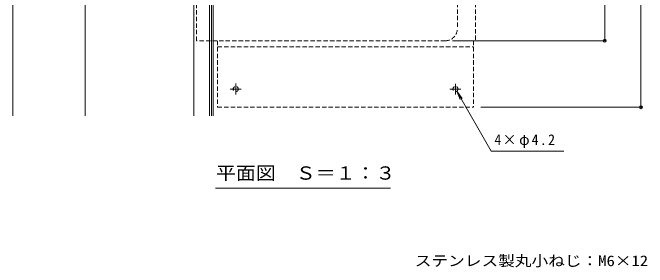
# Model space of a CAD drawing. Units: millimetres at full size, sheet at 1:3; details may follow other scales. Extents: x -440 to 1142, y -825 to 768.
# Drawn here: x -261 to 265, y 8 to 219 of the extents above; entities that cross this region are included whole.
import ezdxf
from ezdxf.enums import TextEntityAlignment as Align

# ---------------------------------------------------------------- set-up
doc = ezdxf.new("R2010")
doc.units = ezdxf.units.MM
doc.header["$LTSCALE"] = 3
doc.header["$PDMODE"] = 32
doc.header["$PDSIZE"] = 2.4
doc.linetypes.add('CHAIN1', pattern=[8, 5, -1, 1, -1])
doc.linetypes.add('DASHED1', pattern=[1.8, 1.2, -0.6])
for name, color, linetype, lineweight in [('0-0', 4, 'Continuous', 9), ('0-1', 6, 'Continuous', 5), ('0-4', 7, 'Continuous', 9), ('0-5', 7, 'Continuous', 9), ('0-7', 7, 'Continuous', 9), ('0-9', 3, 'Continuous', 9), ('0-B', 1, 'Continuous', 5)]:
    doc.layers.add(name, color=color, linetype=linetype, lineweight=lineweight)
doc.styles.add('ＭＳ ゴシック', font='')
doc.styles.get('ＭＳ ゴシック').set_extended_font_data('MS Gothic')

msp = doc.modelspace()

# ---------------------------------------------------------------- linework, layer by layer
at = {"layer": '0-0', "linetype": 'DASHED1'}
for p, q in [((-108.606, 195.5), (-108.606, 378)), ((107.394, 378), (107.394, 205.5)), ((97.394, 195.5), (-108.606, 195.5))]:
    msp.add_line(p, q, dxfattribs=at)
msp.add_arc((97.394, 205.5), 10, 270, 0, dxfattribs=at)
at = {"layer": '0-1'}
msp.add_line((-97.607, 133.5), (-97.607, 622.5), dxfattribs=at)
at = {"layer": '0-4'}
for p, q in [((259.354, 615.5), (259.354, 140.5)), ((229.354, 560.5), (229.354, 195.5)), ((230.254, 195.5), (103.394, 195.5)), ((260.254, 140.5), (126.794, 140.5))]:
    msp.add_line(p, q, dxfattribs=at)
for p in [(229.354, 195.5), (259.354, 140.5)]:
    msp.add_point(p, dxfattribs=at)
at = {"layer": '0-5'}
for p, q in [((106.844, 153.681), (109.714, 146.752)), ((106.844, 153.681), (111.409, 147.731)), ((135.39, 104.238), (106.844, 153.681)), ((135.39, 104.238), (195.437, 104.238)), ((-92.664, 73.5), (52.041, 73.5))]:
    msp.add_line(p, q, dxfattribs=at)
at = {"layer": '0-7'}
for p, q in [((-110.607, 133.5), (-110.607, 622.5)), ((-96.107, 133.5), (-96.107, 622.5)), ((-94.607, 133.5), (-94.607, 622.5))]:
    msp.add_line(p, q, dxfattribs=at)
at = {"layer": '0-9', "linetype": 'DASHED1'}
for p, q in [((122.394, 378), (122.394, 195.5)), ((120.794, 195.5), (120.794, 140.5)), ((120.794, 195.5), (122.394, 195.5)), ((-91.007, 190.5), (120.794, 190.5))]:
    msp.add_line(p, q, dxfattribs=at)
at = {"layer": '0-9', "linetype": 'CHAIN1'}
for p, q in [((-76.007, 150.981), (-76.007, 160.141)), ((105.794, 151.111), (105.794, 159.977)), ((-71.541, 155.5), (-80.651, 155.5)), ((101.283, 155.5), (110.371, 155.5))]:
    msp.add_line(p, q, dxfattribs=at)
at = {"layer": '0-9', "linetype": 'DASHED1'}
msp.add_lwpolyline([(-91.007, 195.5), (-91.007, 140.5), (120.794, 140.5)], dxfattribs=at)
for centre in [(-76.007, 155.5), (105.794, 155.5)]:
    msp.add_circle(centre, 2.1, dxfattribs=at)
at = {"layer": '0-B'}
for p, q in [((-260.607, 133.5), (-260.607, 622.5)), ((-200.607, 133.5), (-200.607, 622.5))]:
    msp.add_line(p, q, dxfattribs=at)

# ---------------------------------------------------------------- texts
at = {"layer": '0-5', "color": 3, "style": 'ＭＳ ゴシック', "width": 1.1}
msp.add_text('平面図\u3000Ｓ＝１：３', height=11, dxfattribs=at).set_placement((-92.408, 77.24), align=Align.BOTTOM_LEFT)
at = {"layer": '0-5', "color": 2, "style": 'ＭＳ ゴシック', "width": 1.15}
msp.add_text('ステンレス製丸小ねじ：M6×12', height=8.798, dxfattribs=at).set_placement((72.154, 6.381), align=Align.BOTTOM_LEFT)
at = {"layer": '0-5', "color": 2, "insert": (138.058, 106.886), "char_height": 8.798, "attachment_point": 7, "style": 'ＭＳ ゴシック'}
msp.add_mtext('\\T1.2;\\W0.95;4×φ4.2', dxfattribs=at)

doc.saveas('drawing.dxf')
